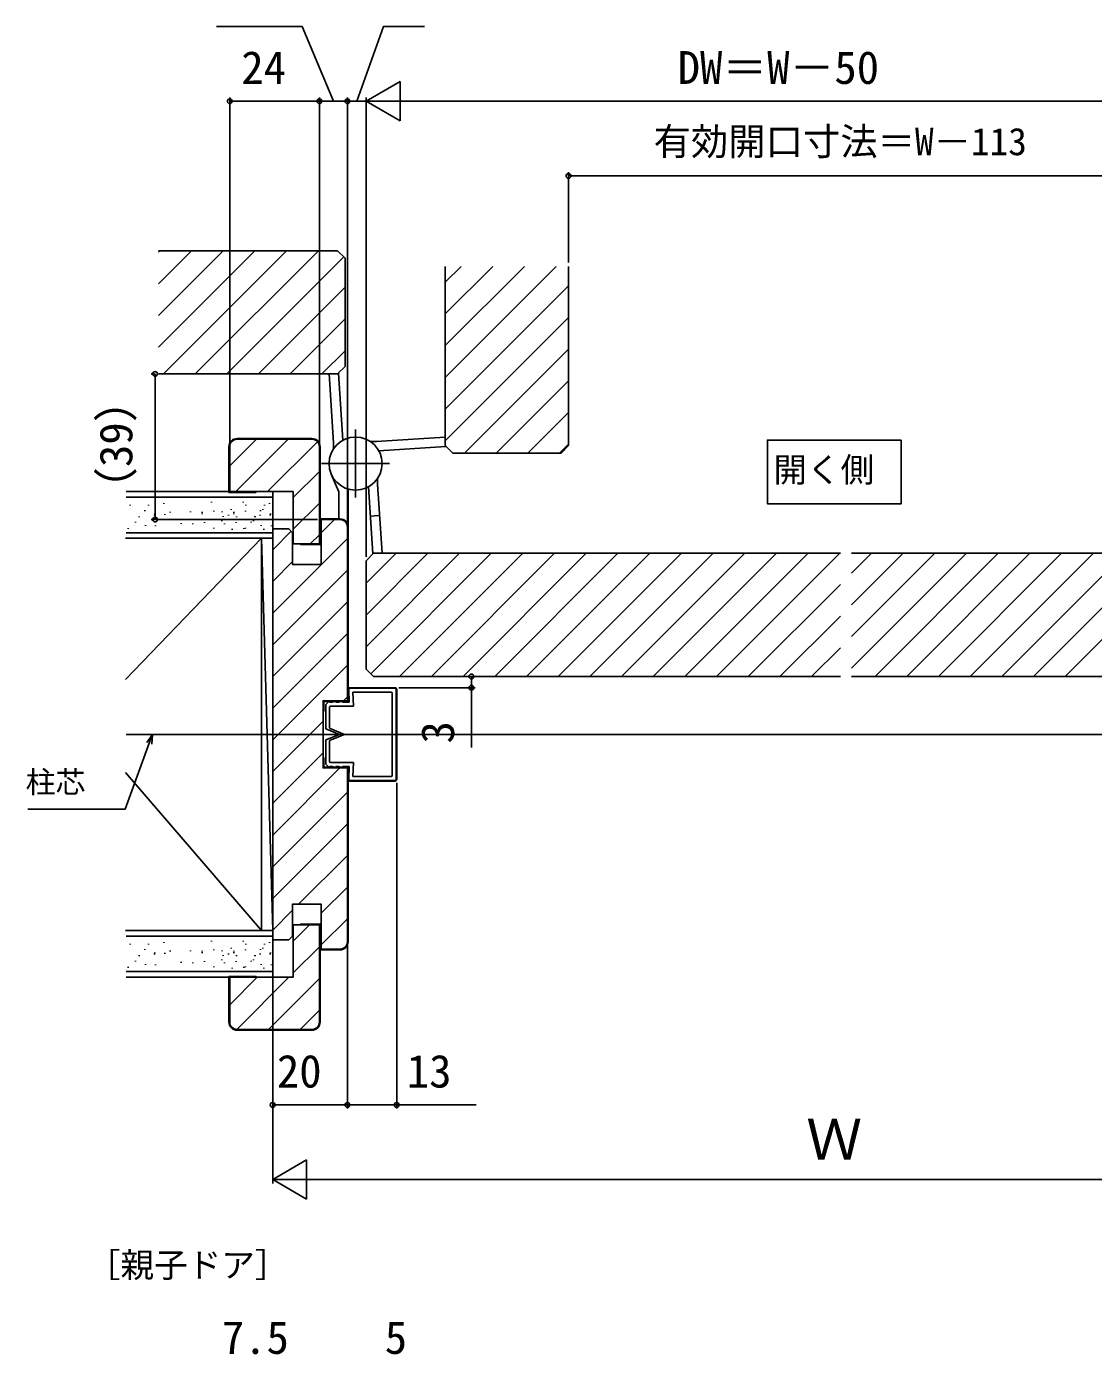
# Model space of a CAD drawing. Units: millimetres, scale not verified. Extents: x -525 to 525, y -783 to 779.
# Drawn here: x -79.4 to 206.3, y 75.2 to 430.7 of the extents above; entities that cross this region are included whole.
import ezdxf
from ezdxf.enums import TextEntityAlignment as Align

# ---------------------------------------------------------------- set-up
doc = ezdxf.new("R2010")
doc.units = ezdxf.units.MM
doc.header["$LTSCALE"] = 4
for name, color, linetype in [('0-2_USER1', 3, 'Continuous'), ('0-3_YKK_11', 7, 'Continuous'), ('0-4_YKK_12', 2, 'Continuous'), ('0-5_YKK_13', 4, 'Continuous'), ('0-7_YKK_D', 6, 'Continuous'), ('0-9_YSS_K', 3, 'Continuous'), ('0-A_YSS_KE', 3, 'Continuous')]:
    doc.layers.add(name, color=color, linetype=linetype)
doc.styles.add('ＭＳ ゴシック', font='')
doc.styles.get('ＭＳ ゴシック').set_extended_font_data('MS Gothic')

msp = doc.modelspace()

# ---------------------------------------------------------------- linework, layer by layer
at = {"layer": '0-2_USER1'}
msp.add_lwpolyline([(154.81, 319.97), (154.81, 302.957), (118.969, 302.957), (118.969, 319.97)], close=True, dxfattribs=at)
at = {"layer": '0-3_YKK_11'}
for points in [[(4.5, 298.702), (-0.5, 298.702), (-0.5, 286.702), (-8.2, 286.702), (-8.2, 295.202), (-9.2, 296.202), (-13.5, 296.202)], [(4.5, 298.902), (-0.7, 298.902), (-0.7, 291.902), (-0.5, 291.902)], [(-13.5, 296.202), (-13.5, 186.202), (-9.2, 186.202), (-8.2, 187.202), (-8.2, 195.702), (-0.5, 195.702), (-0.5, 183.702), (4.5, 183.702)], [(6.5, 185.702), (6.5, 232.202), (0, 232.202), (0, 250.202), (6.5, 250.202), (6.5, 296.702)], [(0, 247.502), (0.2, 247.502), (0.2, 250.002), (6.7, 250.002), (6.7, 296.702)], [(0, 234.902), (0.2, 234.902), (0.2, 232.402), (6.7, 232.402), (6.7, 185.702)], [(4.5, 183.502), (-0.7, 183.502), (-0.7, 190.502), (-0.5, 190.502)]]:
    msp.add_lwpolyline(points, dxfattribs=at)
for centre, radius, start, end in [((4.5, 296.702), 2.2, 0.00001, 89.99999), ((4.5, 296.702), 2, 0.00001, 89.99999), ((4.5, 185.702), 2, 270.00001, 359.99999), ((4.5, 185.702), 2.2, 270.00001, 359.99999)]:
    msp.add_arc(centre, radius, start, end, dxfattribs=at)
at = {"layer": '0-4_YKK_12'}
for p, q in [((-44.1, 370.7), (3.9, 370.7)), ((-44.1, 370.295), (-43.695, 370.7)), ((-44.1, 361.81), (-35.21, 370.7)), ((-44.1, 353.325), (-26.725, 370.7)), ((-44.1, 344.84), (-18.24, 370.7)), ((-42.754, 337.7), (-9.754, 370.7)), ((-34.269, 337.7), (-1.269, 370.7)), ((5.9, 368.7), (3.9, 370.7)), ((-25.784, 337.7), (5.558, 369.042)), ((5.9, 368.7), (5.9, 339.7)), ((32.7, 366.5), (32.7, 318.5)), ((32.7, 362.243), (36.957, 366.5)), ((32.7, 353.757), (45.443, 366.5)), ((32.7, 345.272), (53.928, 366.5)), ((32.7, 336.787), (62.413, 366.5)), ((65.7, 366.5), (65.7, 318.5)), ((-17.298, 337.7), (5.9, 360.898)), ((32.7, 328.302), (65.7, 361.302)), ((-8.813, 337.7), (5.9, 352.413)), ((32.7, 319.816), (65.7, 352.816)), ((-0.328, 337.7), (5.9, 343.928)), ((37.869, 316.5), (65.7, 344.331)), ((5.9, 339.7), (3.9, 337.7)), ((-44.1, 337.7), (3.9, 337.7)), ((46.354, 316.5), (65.7, 335.846)), ((54.84, 316.5), (65.7, 327.36)), ((8.7, 322.8), (8.7, 304.6)), ((34.7, 316.5), (32.7, 318.5)), ((63.7, 316.5), (34.7, 316.5)), ((63.325, 316.5), (65.7, 318.875)), ((63.7, 316.5), (65.7, 318.5)), ((17.8, 313.7), (-0.4, 313.7)), ((11.5, 287.7), (13.5, 289.7)), ((11.5, 281.646), (19.554, 289.7)), ((11.5, 273.16), (28.04, 289.7)), ((11.5, 264.675), (36.525, 289.7)), ((12.755, 257.445), (45.01, 289.7)), ((138.5, 289.7), (13.5, 289.7)), ((20.495, 256.7), (53.495, 289.7)), ((28.981, 256.7), (61.981, 289.7)), ((37.466, 256.7), (70.466, 289.7)), ((45.951, 256.7), (78.951, 289.7)), ((54.437, 256.7), (87.437, 289.7)), ((62.922, 256.7), (95.922, 289.7)), ((71.407, 256.7), (104.407, 289.7)), ((79.892, 256.7), (112.892, 289.7)), ((88.378, 256.7), (121.378, 289.7)), ((96.863, 256.7), (129.863, 289.7)), ((105.348, 256.7), (138.348, 289.7)), ((266.5, 289.7), (141.5, 289.7)), ((141.5, 284.366), (146.834, 289.7)), ((141.5, 275.881), (155.319, 289.7)), ((141.5, 267.396), (163.804, 289.7)), ((141.5, 258.911), (172.289, 289.7)), ((147.775, 256.7), (180.775, 289.7)), ((156.26, 256.7), (189.26, 289.7)), ((164.745, 256.7), (197.745, 289.7)), ((173.231, 256.7), (206.231, 289.7)), ((181.716, 256.7), (214.716, 289.7)), ((190.201, 256.7), (223.201, 289.7)), ((198.686, 256.7), (231.686, 289.7)), ((11.5, 258.7), (11.5, 287.7)), ((113.834, 256.7), (138.5, 281.366)), ((122.319, 256.7), (138.5, 272.881)), ((130.804, 256.7), (138.5, 264.396)), ((11.5, 258.7), (13.5, 256.7)), ((138.5, 256.7), (13.5, 256.7)), ((266.5, 256.7), (141.5, 256.7)), ((6.791, 250.674), (6.701, 253.172)), ((7.2, 253.702), (19.2, 253.702)), ((19.7, 253.202), (19.7, 229.202)), ((332.825, 241.2), (-52.716, 241.2)), ((6.701, 229.232), (6.791, 231.729)), ((19.2, 228.702), (7.2, 228.702))]:
    msp.add_line(p, q, dxfattribs=at)
for centre, start, end in [((7.2, 253.202), 90, 183.44813), ((19.2, 253.202), 0, 90), ((7.2, 229.202), 176.55187, 270), ((19.2, 229.202), 270, 0)]:
    msp.add_arc(centre, 0.5, start, end, dxfattribs=at)
at = {"layer": '0-5_YKK_13'}
for p, q in [((5.284, 319.924), (4.099, 337.899)), ((2.824, 319.226), (1.607, 337.7)), ((14.226, 319.576), (32.7, 320.793)), ((2.822, 319.256), (2.817, 317.675)), ((14.256, 319.578), (12.675, 319.583)), ((14.924, 317.116), (32.899, 318.301)), ((4.2, 306.096), (2.19, 310.867)), ((14.578, 308.144), (14.583, 309.725)), ((4.2, 306.096), (4.2, 298.7)), ((6.561, 306.93), (6.7, 306.6)), ((6.7, 306.6), (6.7, 296.7)), ((12.116, 307.476), (13.301, 289.501)), ((14.576, 308.174), (15.793, 289.7)), ((15.128, 299.788), (12.634, 299.624)), ((7, 249.802), (6.851, 253.181)), ((7.2, 253.552), (19.2, 253.552)), ((18.2, 252.502), (7.943, 252.502)), ((8.115, 248.752), (7.943, 252.502)), ((19.55, 253.202), (19.55, 229.202)), ((1.7, 250.202), (0.7, 249.202)), ((0.7, 242.702), (0.7, 249.202)), ((1.7, 250.202), (1.7, 249.802)), ((1.7, 249.802), (2.4, 249.802)), ((2.4, 249.802), (3.4, 250.202)), ((3.4, 250.202), (3.4, 249.802)), ((4.1, 249.802), (3.4, 249.802)), ((4.1, 249.802), (5.1, 250.202)), ((5.1, 250.202), (5.1, 249.802)), ((5.2, 249.802), (7, 249.802)), ((18.5, 230.202), (18.5, 252.202)), ((1.75, 243.015), (1.75, 248.452)), ((2.05, 248.752), (8.115, 248.752)), ((0.7, 242.702), (4.377, 241.202)), ((1.937, 242.737), (5.7, 241.202)), ((0.7, 239.702), (4.377, 241.202)), ((0.7, 233.202), (0.7, 239.702)), ((1.75, 233.952), (1.75, 239.388)), ((1.937, 239.666), (5.7, 241.202)), ((1.7, 232.202), (0.7, 233.202)), ((1.7, 232.202), (1.7, 232.602)), ((1.7, 232.602), (2.4, 232.602)), ((2.05, 233.652), (8.115, 233.652)), ((2.4, 232.602), (3.4, 232.202)), ((3.4, 232.202), (3.4, 232.602)), ((4.1, 232.602), (3.4, 232.602)), ((4.1, 232.602), (5.1, 232.202)), ((5.1, 232.202), (5.1, 232.602)), ((5.2, 232.602), (7, 232.602)), ((7, 232.602), (6.851, 229.223)), ((8.115, 233.652), (7.943, 229.902)), ((7.2, 228.852), (19.2, 228.852)), ((18.2, 229.902), (7.943, 229.902))]:
    msp.add_line(p, q, dxfattribs=at)
msp.add_circle((8.7, 313.7), 7.1, dxfattribs=at)
for centre, radius, start, end in [((7.2, 253.202), 0.35, 90, 183.44813), ((18.2, 252.202), 0.3, 0, 90), ((19.2, 253.202), 0.35, 0, 90), ((2.05, 248.452), 0.3, 90, 180), ((2.05, 243.015), 0.3, 180, 247.805), ((2.05, 239.388), 0.3, 112.195, 180), ((2.05, 233.952), 0.3, 180, 270), ((7.2, 229.202), 0.35, 176.55187, 270), ((18.2, 230.202), 0.3, 270, 0), ((19.2, 229.202), 0.35, 270, 0)]:
    msp.add_arc(centre, radius, start, end, dxfattribs=at)
at = {"layer": '0-7_YKK_D'}
for p, q in [((11.5, 410.7), (20.593, 415.95)), ((20.593, 405.45), (20.593, 415.95)), ((-25, 319.202), (-25, 411.7)), ((-1, 410.7), (-25, 410.7)), ((-1, 319.201), (-1, 411.7)), ((-1, 319.201), (-1, 411.7)), ((-1, 410.7), (6.5, 410.7)), ((6.5, 297.7), (6.5, 411.7)), ((6.5, 297.7), (6.5, 411.7)), ((6.5, 410.7), (11.5, 410.7)), ((11.5, 288.7), (11.5, 411.7)), ((11.5, 288.7), (11.5, 411.7)), ((11.5, 410.7), (20.593, 405.45)), ((11.5, 410.7), (29.687, 410.7)), ((258, 410.7), (22, 410.7)), ((65.7, 367.5), (65.7, 391.7)), ((260.3, 390.7), (65.7, 390.7)), ((-45.1, 337.7), (-46, 337.7)), ((-45, 298.7), (-45, 337.7)), ((-1.5, 298.7), (-46, 298.7)), ((20.374, 256.7), (40.7, 256.7)), ((39.7, 256.7), (39.7, 253.699)), ((20.253, 253.699), (40.7, 253.699)), ((39.7, 253.699), (39.7, 237.644)), ((19.7, 228.202), (19.7, 141.003)), ((-13.5, 185.202), (-13.5, 121.003)), ((-13.5, 185.202), (-13.5, 141.003)), ((6.499, 184.646), (6.499, 141.003)), ((6.499, 184.646), (6.499, 141.003)), ((-13.5, 142.003), (6.499, 142.003)), ((-13.5, 122.003), (-4.407, 127.253)), ((-4.407, 116.753), (-4.407, 127.253)), ((-13.5, 122.003), (-4.407, 116.753)), ((-13.5, 122.003), (4.687, 122.003)), ((-3, 122.003), (283, 122.003))]:
    msp.add_line(p, q, dxfattribs=at)
for points in [[(2.75, 410.7), (-5.608, 430.7), (-28.563, 430.7)], [(9, 410.7), (16.171, 430.7), (27.125, 430.7)], [(-45.659, 241.2), (-46.536, 238.806), (-52.986, 221.2), (-79.081, 221.2)], [(-47.178, 239.041), (-45.659, 241.2), (-45.895, 238.571)], [(6.499, 142.003), (19.7, 142.003), (40.977, 142.003)]]:
    msp.add_lwpolyline(points, dxfattribs=at)
for centre in [(-25, 410.7), (-1, 410.7), (-1, 410.7), (6.5, 410.7), (6.5, 410.7), (65.7, 390.7), (-45, 337.7), (-45, 298.7), (39.7, 256.7), (39.7, 253.699), (-13.5, 142.003), (6.499, 142.003), (6.499, 142.003), (19.7, 142.003)]:
    msp.add_circle(centre, 0.637, dxfattribs=at)
at = {"layer": '0-9_YSS_K'}
for p, q in [((-25, 313.067), (-17.866, 320.201)), ((-23.381, 306.201), (-9.381, 320.201)), ((-14.896, 306.201), (-1.535, 319.562)), ((-8, 304.611), (-1, 311.611)), ((-13.5, 306.201), (-52.716, 306.201)), ((-13.5, 293.701), (-13.5, 306.201)), ((-13.5, 304.701), (-52.716, 304.701)), ((-51.642, 302.657), (-51.642, 302.457)), ((-46.707, 302.657), (-46.707, 302.457)), ((-42.67, 303.105), (-42.67, 302.905)), ((-29.886, 303.442), (-29.886, 303.242)), ((-21.408, 303.442), (-21.408, 303.242)), ((-20.663, 302.657), (-20.663, 302.457)), ((-15.729, 302.657), (-15.729, 302.457)), ((-14.343, 303.105), (-14.343, 302.905)), ((-8, 296.126), (-1, 303.126)), ((-49.204, 299.566), (-49.204, 299.366)), ((-47.717, 301.199), (-47.717, 300.999)), ((-45.166, 300.015), (-45.166, 299.815)), ((-45.025, 300.302), (-45.025, 300.102)), ((-42.334, 300.19), (-42.334, 299.99)), ((-40.905, 300.8), (-40.905, 300.6)), ((-35.493, 300.862), (-35.493, 300.662)), ((-32.382, 300.351), (-32.382, 300.151)), ((-32.353, 300.75), (-32.353, 300.55)), ((-29.213, 301.087), (-29.213, 300.887)), ((-27.015, 300.862), (-27.015, 300.662)), ((-26.746, 299.629), (-26.746, 299.429)), ((-25.317, 300.015), (-25.317, 299.815)), ((-24.615, 301.535), (-24.615, 301.335)), ((-23.904, 300.351), (-23.904, 300.151)), ((-23.875, 300.75), (-23.875, 300.55)), ((-23.159, 299.566), (-23.159, 299.366)), ((-20.735, 301.087), (-20.735, 300.887)), ((-18.268, 299.629), (-18.268, 299.429)), ((-18.225, 299.566), (-18.225, 299.366)), ((-16.839, 300.015), (-16.839, 299.815)), ((-16.738, 301.199), (-16.738, 300.999)), ((-16.137, 301.535), (-16.137, 301.335)), ((-14.188, 300.015), (-14.188, 299.815)), ((-14.047, 300.302), (-14.047, 300.102)), ((-0.5, 295.14), (3.061, 298.702)), ((-13.5, 295.201), (-52.716, 295.201)), ((-52.231, 296.426), (-52.231, 296.226)), ((-50.213, 298.108), (-50.213, 297.908)), ((-47.521, 297.211), (-47.521, 297.011)), ((-44.83, 297.099), (-44.83, 296.899)), ((-37.989, 297.772), (-37.989, 297.572)), ((-34.849, 297.66), (-34.849, 297.46)), ((-31.709, 297.996), (-31.709, 297.796)), ((-29.242, 296.538), (-29.242, 296.338)), ((-27.111, 298.445), (-27.111, 298.245)), ((-26.371, 297.66), (-26.371, 297.46)), ((-24.308, 296.202), (-24.308, 296.002)), ((-23.231, 297.996), (-23.231, 297.796)), ((-21.253, 296.426), (-21.253, 296.226)), ((-20.764, 296.538), (-20.764, 296.338)), ((-19.235, 298.108), (-19.235, 297.908)), ((-18.633, 298.445), (-18.633, 298.245)), ((-16.543, 297.211), (-16.543, 297.011)), ((-15.83, 296.202), (-15.83, 296.002)), ((-13.852, 297.099), (-13.852, 296.899)), ((-13.5, 290.626), (-8.562, 295.564)), ((-52.916, 293.701), (-16.5, 293.7)), ((-16.5, 293.7), (-52.916, 255.891)), ((-52.716, 293.701), (-13.5, 293.7)), ((-16.5, 188.7), (-16.5, 293.7)), ((-13.5, 293.7), (-16.5, 293.7)), ((-13.5, 293.7), (-13.5, 188.7)), ((-13.5, 273.655), (6.5, 293.655)), ((-3.44, 292.201), (-1, 294.64)), ((-13.5, 282.14), (-8.2, 287.44)), ((-13.5, 265.17), (6.5, 285.17)), ((-13.5, 256.684), (6.5, 276.684)), ((-13.5, 248.199), (6.5, 268.199)), ((-13.5, 239.714), (6.5, 259.714)), ((5.473, 250.202), (6.5, 251.229)), ((-13.5, 231.229), (0, 244.729)), ((-13.5, 222.743), (0, 236.243)), ((-13.5, 214.258), (4.444, 232.202)), ((-16.5, 188.7), (-52.916, 230.956)), ((-13.5, 205.773), (6.5, 225.773)), ((-13.5, 197.287), (6.5, 217.287)), ((-6.6, 195.702), (6.5, 208.802)), ((-0.5, 193.317), (6.5, 200.317)), ((-13.5, 188.802), (-8.2, 194.102)), ((-16.5, 188.7), (-52.916, 188.699)), ((-13.5, 188.699), (-52.716, 188.699)), ((-13.5, 188.7), (-16.5, 188.7)), ((-13.5, 188.7), (-13.5, 176.199)), ((-8, 185.817), (-3.614, 190.203)), ((-0.5, 184.832), (6.5, 191.832)), ((-13.5, 187.199), (-52.716, 187.199)), ((-51.642, 185.155), (-51.642, 184.955)), ((-46.707, 185.155), (-46.707, 184.955)), ((-42.67, 185.604), (-42.67, 185.404)), ((-29.886, 185.94), (-29.886, 185.74)), ((-21.408, 185.94), (-21.408, 185.74)), ((-20.663, 185.155), (-20.663, 184.955)), ((-15.729, 185.155), (-15.729, 184.955)), ((-14.343, 185.604), (-14.343, 185.404)), ((-49.204, 182.065), (-49.204, 181.865)), ((-47.717, 183.698), (-47.717, 183.498)), ((-45.166, 182.513), (-45.166, 182.313)), ((-45.025, 182.8), (-45.025, 182.6)), ((-42.334, 182.688), (-42.334, 182.488)), ((-40.905, 183.298), (-40.905, 183.098)), ((-35.493, 183.361), (-35.493, 183.161)), ((-32.382, 182.85), (-32.382, 182.65)), ((-32.353, 183.249), (-32.353, 183.049)), ((-29.213, 183.585), (-29.213, 183.385)), ((-27.015, 183.361), (-27.015, 183.161)), ((-26.746, 182.128), (-26.746, 181.928)), ((-25.317, 182.513), (-25.317, 182.313)), ((-24.615, 184.034), (-24.615, 183.834)), ((-23.904, 182.85), (-23.904, 182.65)), ((-23.875, 183.249), (-23.875, 183.049)), ((-23.159, 182.065), (-23.159, 181.865)), ((-20.735, 183.585), (-20.735, 183.385)), ((-18.268, 182.128), (-18.268, 181.928)), ((-18.225, 182.065), (-18.225, 181.865)), ((-16.839, 182.513), (-16.839, 182.313)), ((-16.738, 183.698), (-16.738, 183.498)), ((-16.137, 184.034), (-16.137, 183.834)), ((-14.188, 182.513), (-14.188, 182.313)), ((-14.047, 182.8), (-14.047, 182.6)), ((-8, 177.332), (-1, 184.332)), ((-52.231, 178.925), (-52.231, 178.725)), ((-50.213, 180.607), (-50.213, 180.407)), ((-47.521, 179.71), (-47.521, 179.51)), ((-44.83, 179.598), (-44.83, 179.398)), ((-37.989, 180.271), (-37.989, 180.071)), ((-34.849, 180.158), (-34.849, 179.958)), ((-31.709, 180.495), (-31.709, 180.295)), ((-29.242, 179.037), (-29.242, 178.837)), ((-27.111, 180.943), (-27.111, 180.743)), ((-26.371, 180.158), (-26.371, 179.958)), ((-24.308, 178.701), (-24.308, 178.501)), ((-23.231, 180.495), (-23.231, 180.295)), ((-21.253, 178.925), (-21.253, 178.725)), ((-20.764, 179.037), (-20.764, 178.837)), ((-19.235, 180.607), (-19.235, 180.407)), ((-18.633, 180.943), (-18.633, 180.743)), ((-16.543, 179.71), (-16.543, 179.51)), ((-15.83, 178.701), (-15.83, 178.501)), ((-13.852, 179.598), (-13.852, 179.398)), ((-13.5, 177.699), (-52.716, 177.699)), ((-13.5, 176.199), (-52.716, 176.199)), ((-25, 168.817), (-17.614, 176.203)), ((-23.125, 162.207), (-9.129, 176.203)), ((-14.643, 162.203), (-1, 175.846)), ((-6.158, 162.203), (-1, 167.361))]:
    msp.add_line(p, q, dxfattribs=at)
msp.add_lwpolyline([(-13.5, 188.7), (-16.5, 293.7), (-16.5, 188.7)], dxfattribs=at)
at = {"layer": '0-A_YSS_KE'}
for p, q in [((-23, 320.401), (-3, 320.401)), ((-3, 320.201), (-23, 320.201)), ((-3, 162.203), (-23, 162.203)), ((-23, 162.003), (-3, 162.003))]:
    msp.add_line(p, q, dxfattribs=at)
for points in [[(-18, 306.201), (-18, 306.001), (-25.2, 306.001), (-25.2, 318.201)], [(-25, 318.201), (-25, 306.201), (-8, 306.201), (-8, 292.201)], [(-8, 292.201), (-1, 292.201), (-1, 318.201)], [(-0.8, 318.201), (-0.8, 292.001), (-6, 292.001), (-6, 292.201)], [(-25, 164.203), (-25, 176.203), (-8, 176.203), (-8, 190.203)], [(-8, 190.203), (-1, 190.203), (-1, 164.203)], [(-0.8, 164.203), (-0.8, 190.403), (-6, 190.403), (-6, 190.203)], [(-18, 176.203), (-18, 176.403), (-25.2, 176.403), (-25.2, 164.203)]]:
    msp.add_lwpolyline(points, dxfattribs=at)
for centre, radius, start, end in [((-23, 318.201), 2.2, 90, 180), ((-23, 318.201), 2, 90, 180), ((-3, 318.201), 2.2, 0, 90), ((-3, 318.201), 2, 0, 90), ((-23, 164.203), 2.2, 180, 270), ((-23, 164.203), 2, 180, 270), ((-3, 164.203), 2, 270, 0), ((-3, 164.203), 2.2, 270, 0)]:
    msp.add_arc(centre, radius, start, end, dxfattribs=at)

# ---------------------------------------------------------------- texts
at = {"layer": '0-2_USER1', "style": 'ＭＳ ゴシック'}
for s, p in [('開く側', (120.554, 306.767)), ('［親子ドア］', (-63.25, 93.876))]:
    msp.add_text(s, height=6.598, dxfattribs=at).set_placement(p, align=Align.BOTTOM_LEFT)
at = {"layer": '0-7_YKK_D', "style": 'ＭＳ ゴシック'}
for s, height, p in [('24', 8.798, (-21.898, 412.7)), ('DW＝W－50', 8.798, (94.932, 412.7)), ('有効開口寸法＝W－113', 7.331, (88.483, 394.064)), ('柱芯', 5.865, (-79.627, 223.745)), ('20', 8.798, (-12.364, 144.003)), ('13', 8.798, (22.409, 144.003)), ('Ｗ', 11, (129.347, 124.003)), ('7.5', 8.798, (-27.109, 72.7)), ('5', 8.798, (16.511, 72.7))]:
    msp.add_text(s, height=height, dxfattribs=at).set_placement(p, align=Align.BOTTOM_LEFT)
for s, p in [('（39）', (-48.432, 300.78)), ('3', (37.7, 238.758))]:
    msp.add_text(s, height=8.798, rotation=90, dxfattribs=at).set_placement(p, align=Align.BOTTOM_LEFT)

doc.saveas('drawing.dxf')
